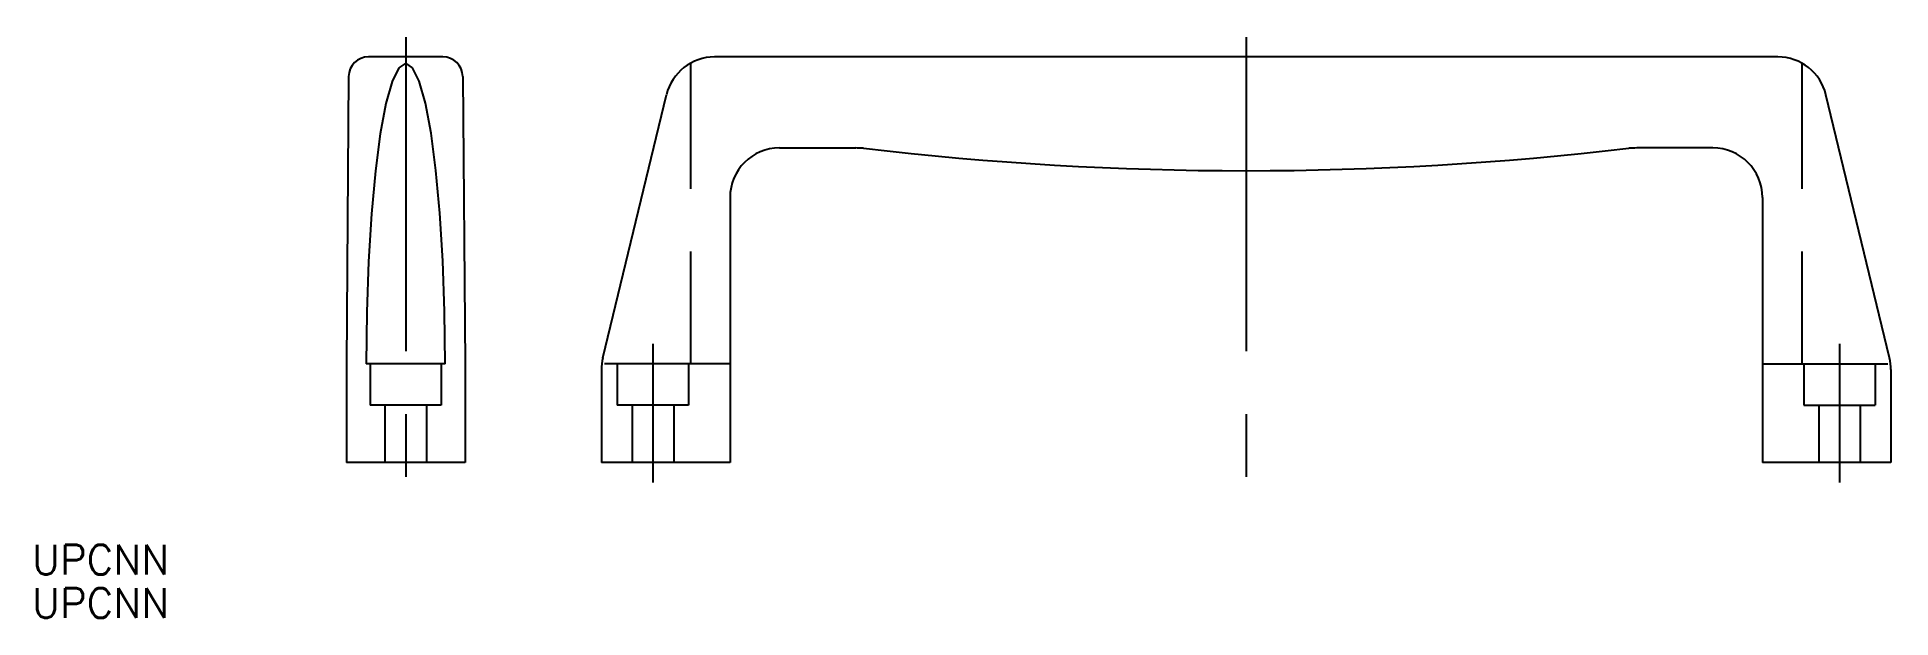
# Model space of a CAD drawing. Extents: x -37 to 150, y -16 to 43.
import ezdxf

# ---------------------------------------------------------------- set-up
doc = ezdxf.new("R2010")
doc.units = 0
doc.linetypes.add('CENTER', pattern=[50.8, 31.75, -6.35, 6.35, -6.35])
doc.linetypes.add('DASHED', pattern=[19.05, 12.7, -6.35])
doc.layers.get('0').update_dxf_attribs({"linetype": 'CONTINUOUS'})
doc.layers.add('CENTER', color=1, linetype='CENTER')
doc.styles.get("Standard").update_dxf_attribs({"font": 'txt.shx', "height": 3, "bigfont": 'bigfont.shx'})

msp = doc.modelspace()

# ---------------------------------------------------------------- linework, layer by layer
at = {"color": 7, "linetype": 'CONTINUOUS'}
for p, q in [((3.77, 41), (-3.77, 41)), ((-0.7, 39.9), (-1.37, 38.52)), ((0, 40.37), (-0.7, 39.9)), ((0.69, 39.91), (0, 40.37)), ((1.36, 38.55), (0.69, 39.91)), ((138.77, 41), (31.23, 41)), ((-5.77, 39.02), (-6, 10)), ((-1.37, 38.52), (-2, 36.28)), ((2, 36.31), (1.36, 38.55)), ((5.77, 39.02), (6, 10)), ((-2, 36.28), (-2.57, 33.23)), ((2.57, 33.28), (2, 36.31)), ((19.94, 10.58), (26.37, 37.18)), ((150.06, 10.58), (143.63, 37.18)), ((-2.57, 33.23), (-3.07, 29.48)), ((3.06, 29.53), (2.57, 33.28)), ((37.8, 31.8), (45.51, 31.8)), ((132.2, 31.8), (124.49, 31.8)), ((-3.07, 29.48), (-3.46, 25.14)), ((3.46, 25.2), (3.06, 29.53)), ((32.8, 26.8), (32.8, 0)), ((137.2, 26.8), (137.2, 0)), ((-3.46, 25.14), (-3.76, 20.33)), ((3.76, 20.4), (3.46, 25.2)), ((-3.76, 20.33), (-3.94, 15.21)), ((3.94, 15.28), (3.76, 20.4)), ((-3.94, 15.21), (-4, 10)), ((4, 10), (3.94, 15.28)), ((-6, 10), (-6, 0)), ((4, 10), (-4, 10)), ((4, 10), (4, 10)), ((6, 10), (6, 0)), ((19.8, 9.4), (19.8, 0)), ((150.2, 9.4), (150.2, 0)), ((6, 0), (-6, 0)), ((32.8, 0), (19.8, 0)), ((150.2, 0), (137.2, 0))]:
    msp.add_line(p, q, dxfattribs=at)
at = {"color": 3, "linetype": 'DASHED'}
for p, q in [((28.8, 40.37), (28.8, 10)), ((141.2, 40.37), (141.2, 10)), ((-3.6, 10), (-3.6, 5.8)), ((3.6, 10), (3.6, 5.8)), ((32.8, 10), (19.84, 10)), ((21.4, 10), (21.4, 5.8)), ((28.6, 10), (28.6, 5.8)), ((137.2, 10), (150.16, 10)), ((141.4, 10), (141.4, 5.8)), ((148.6, 10), (148.6, 5.8)), ((3.6, 5.8), (-3.6, 5.8)), ((-2.1, 5.8), (-2.1, 0)), ((2.1, 5.8), (2.1, 0)), ((28.6, 5.8), (21.4, 5.8)), ((22.9, 5.8), (22.9, 0)), ((27.1, 5.8), (27.1, 0)), ((141.4, 5.8), (148.6, 5.8)), ((142.9, 5.8), (142.9, 0)), ((147.1, 5.8), (147.1, 0))]:
    msp.add_line(p, q, dxfattribs=at)
at = {"color": 7, "linetype": 'CONTINUOUS'}
for centre, radius, start, end in [((-3.77, 39), 2, 90, 179.5379), ((3.77, 39), 2, 0.4621, 90), ((31.23, 36), 5, 90, 166.3995), ((138.77, 36), 5, 13.6005, 90), ((37.8, 26.8), 5, 90, 180), ((45.15, 14.64), 17.16, 86.1953, 88.8129), ((85, 361.3), 331.8, 263.3002, 276.6998), ((124.85, 14.64), 17.16, 91.1871, 93.8047), ((132.2, 26.8), 5, 0, 90), ((24.8, 9.4), 5, 166.3995, 180), ((145.2, 9.4), 5, 0, 13.6005)]:
    msp.add_arc(centre, radius, start, end, dxfattribs=at)
at = {"layer": 'CENTER', "color": 1, "linetype": 'CENTER'}
for p, q in [((0, 43), (0, -2)), ((85, 43), (85, -2)), ((25, 12), (25, -2)), ((145, 12), (145, -2))]:
    msp.add_line(p, q, dxfattribs=at)

# ---------------------------------------------------------------- texts
at = {"color": 7, "linetype": 'CONTINUOUS'}
for p in [(-37.79, -11.3), (-37.79, -15.69)]:
    msp.add_text('UPCNN', height=3, dxfattribs=at).set_placement(p)

doc.saveas('drawing.dxf')
